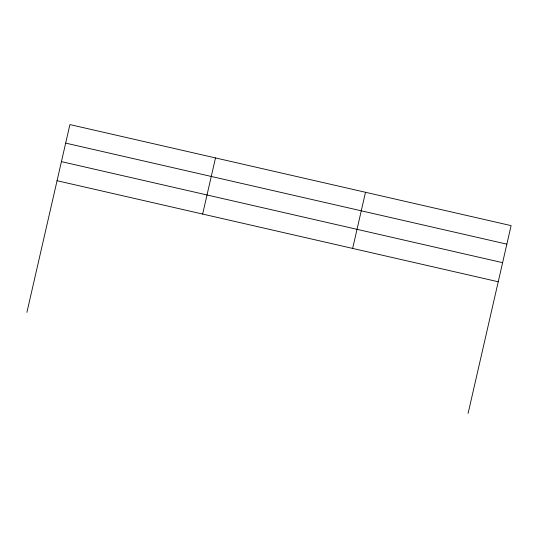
<?xml version="1.0" encoding="UTF-8"?>
<svg xmlns="http://www.w3.org/2000/svg" width="538" height="538" viewBox="0 0 538 538"><rect width="100%" height="100%" fill="white"/><g stroke="black" fill="none" stroke-linecap="round" stroke-linejoin="round"><path stroke-width="0.81" d="M26.9 312.376L69.913 124.581L511.1 225.624L468.087 413.419M202.644 214.063L215.503 157.923M352.652 248.415L365.51 192.281M65.67 143.101L506.857 244.151M61.426 161.629L502.613 262.672M57.055 180.714L498.242 281.764"/></g></svg>
